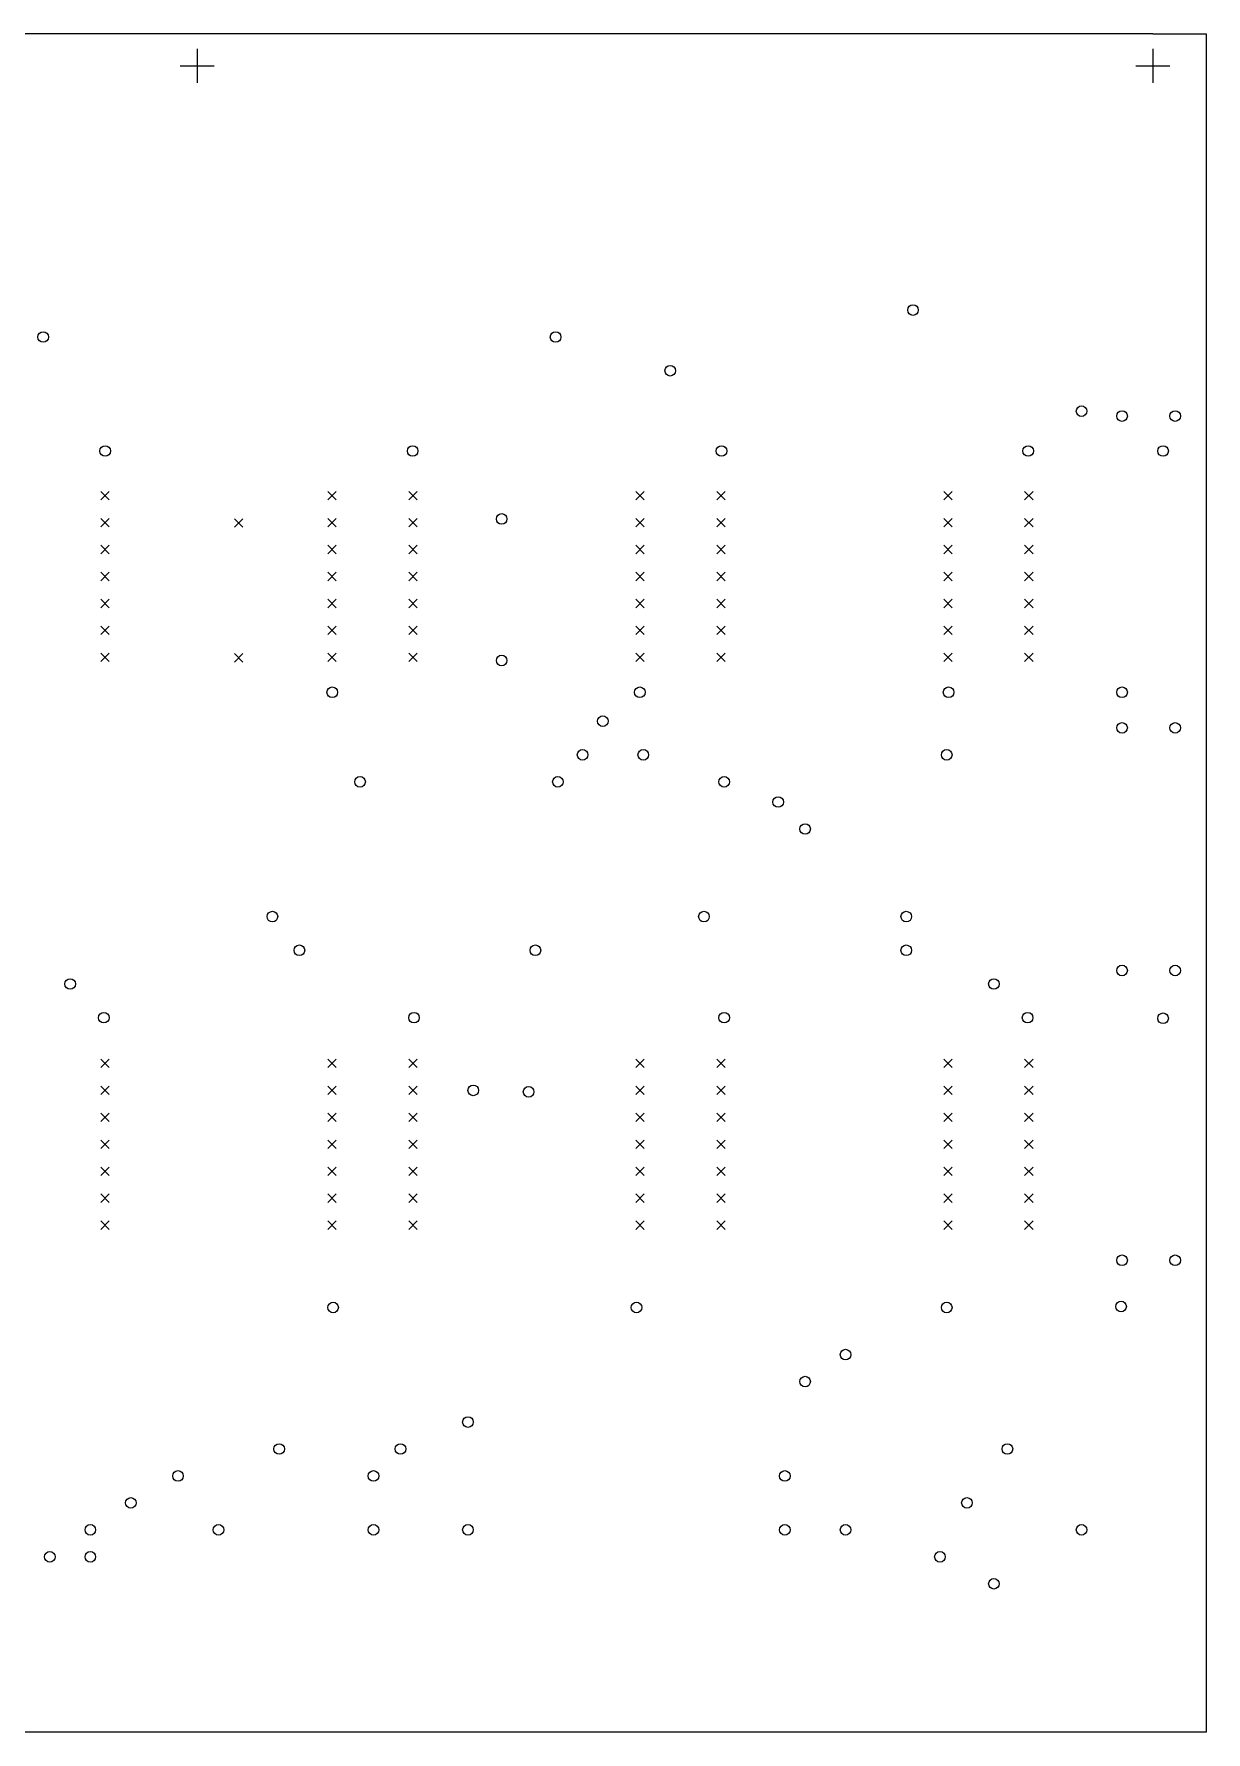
# Model space of a CAD drawing. Extents: x 1.84 to 10.63, y -10.63 to -3.54.
# Drawn here: x 6.28 to 10.63, y -9.84 to -3.54 of the extents above; entities that cross this region are included whole.
import ezdxf

# ---------------------------------------------------------------- set-up
doc = ezdxf.new("R2010")
doc.units = 0
doc.header["$MEASUREMENT"] = 0
doc.layers.add('BLACK', color=7, linetype='CONTINUOUS')

msp = doc.modelspace()

# ---------------------------------------------------------------- linework, layer by layer
at = {"layer": 'BLACK', "linetype": 'CONTINUOUS'}
for p, q in [((10.4331, -3.54331), (1.9685, -3.54331)), ((10.4331, -3.54331), (10.6299, -3.54331)), ((10.6299, -3.54331), (10.6299, -9.84252)), ((6.88976, -3.59843), (6.88976, -3.72441)), ((10.4331, -3.59843), (10.4331, -3.72441)), ((6.82677, -3.66142), (6.95276, -3.66142)), ((10.3701, -3.66142), (10.4961, -3.66142)), ((6.53228, -5.24016), (6.56378, -5.27165)), ((6.56378, -5.24016), (6.53228, -5.27165)), ((7.37402, -5.24016), (7.40551, -5.27165)), ((7.40551, -5.24016), (7.37402, -5.27165)), ((7.67402, -5.24016), (7.70551, -5.27165)), ((7.70551, -5.24016), (7.67402, -5.27165)), ((8.51575, -5.24016), (8.54724, -5.27165)), ((8.54724, -5.24016), (8.51575, -5.27165)), ((8.81575, -5.24016), (8.84724, -5.27165)), ((8.84724, -5.24016), (8.81575, -5.27165)), ((9.65748, -5.24016), (9.68898, -5.27165)), ((9.68898, -5.24016), (9.65748, -5.27165)), ((9.95748, -5.24016), (9.98898, -5.27165)), ((9.98898, -5.24016), (9.95748, -5.27165)), ((6.53228, -5.34016), (6.56378, -5.37165)), ((6.56378, -5.34016), (6.53228, -5.37165)), ((7.02776, -5.34177), (7.05925, -5.37327)), ((7.05925, -5.34177), (7.02776, -5.37327)), ((7.37402, -5.34016), (7.40551, -5.37165)), ((7.40551, -5.34016), (7.37402, -5.37165)), ((7.67402, -5.34016), (7.70551, -5.37165)), ((7.70551, -5.34016), (7.67402, -5.37165)), ((8.51575, -5.34016), (8.54724, -5.37165)), ((8.54724, -5.34016), (8.51575, -5.37165)), ((8.81575, -5.34016), (8.84724, -5.37165)), ((8.84724, -5.34016), (8.81575, -5.37165)), ((9.65748, -5.34016), (9.68898, -5.37165)), ((9.68898, -5.34016), (9.65748, -5.37165)), ((9.95748, -5.34016), (9.98898, -5.37165)), ((9.98898, -5.34016), (9.95748, -5.37165)), ((6.53228, -5.44016), (6.56378, -5.47165)), ((6.56378, -5.44016), (6.53228, -5.47165)), ((7.37402, -5.44016), (7.40551, -5.47165)), ((7.40551, -5.44016), (7.37402, -5.47165)), ((7.67402, -5.44016), (7.70551, -5.47165)), ((7.70551, -5.44016), (7.67402, -5.47165)), ((8.51575, -5.44016), (8.54724, -5.47165)), ((8.54724, -5.44016), (8.51575, -5.47165)), ((8.81575, -5.44016), (8.84724, -5.47165)), ((8.84724, -5.44016), (8.81575, -5.47165)), ((9.65748, -5.44016), (9.68898, -5.47165)), ((9.68898, -5.44016), (9.65748, -5.47165)), ((9.95748, -5.44016), (9.98898, -5.47165)), ((9.98898, -5.44016), (9.95748, -5.47165)), ((6.53228, -5.54016), (6.56378, -5.57165)), ((6.56378, -5.54016), (6.53228, -5.57165)), ((7.37402, -5.54016), (7.40551, -5.57165)), ((7.40551, -5.54016), (7.37402, -5.57165)), ((7.67402, -5.54016), (7.70551, -5.57165)), ((7.70551, -5.54016), (7.67402, -5.57165)), ((8.51575, -5.54016), (8.54724, -5.57165)), ((8.54724, -5.54016), (8.51575, -5.57165)), ((8.81575, -5.54016), (8.84724, -5.57165)), ((8.84724, -5.54016), (8.81575, -5.57165)), ((9.65748, -5.54016), (9.68898, -5.57165)), ((9.68898, -5.54016), (9.65748, -5.57165)), ((9.95748, -5.54016), (9.98898, -5.57165)), ((9.98898, -5.54016), (9.95748, -5.57165)), ((6.53228, -5.64016), (6.56378, -5.67165)), ((6.56378, -5.64016), (6.53228, -5.67165)), ((7.37402, -5.64016), (7.40551, -5.67165)), ((7.40551, -5.64016), (7.37402, -5.67165)), ((7.67402, -5.64016), (7.70551, -5.67165)), ((7.70551, -5.64016), (7.67402, -5.67165)), ((8.51575, -5.64016), (8.54724, -5.67165)), ((8.54724, -5.64016), (8.51575, -5.67165)), ((8.81575, -5.64016), (8.84724, -5.67165)), ((8.84724, -5.64016), (8.81575, -5.67165)), ((9.65748, -5.64016), (9.68898, -5.67165)), ((9.68898, -5.64016), (9.65748, -5.67165)), ((9.95748, -5.64016), (9.98898, -5.67165)), ((9.98898, -5.64016), (9.95748, -5.67165)), ((6.53228, -5.74016), (6.56378, -5.77165)), ((6.56378, -5.74016), (6.53228, -5.77165)), ((7.37402, -5.74016), (7.40551, -5.77165)), ((7.40551, -5.74016), (7.37402, -5.77165)), ((7.67402, -5.74016), (7.70551, -5.77165)), ((7.70551, -5.74016), (7.67402, -5.77165)), ((8.51575, -5.74016), (8.54724, -5.77165)), ((8.54724, -5.74016), (8.51575, -5.77165)), ((8.81575, -5.74016), (8.84724, -5.77165)), ((8.84724, -5.74016), (8.81575, -5.77165)), ((9.65748, -5.74016), (9.68898, -5.77165)), ((9.68898, -5.74016), (9.65748, -5.77165)), ((9.95748, -5.74016), (9.98898, -5.77165)), ((9.98898, -5.74016), (9.95748, -5.77165)), ((6.53228, -5.84016), (6.56378, -5.87165)), ((6.56378, -5.84016), (6.53228, -5.87165)), ((7.02776, -5.84177), (7.05925, -5.87327)), ((7.05925, -5.84177), (7.02776, -5.87327)), ((7.37402, -5.84016), (7.40551, -5.87165)), ((7.40551, -5.84016), (7.37402, -5.87165)), ((7.67402, -5.84016), (7.70551, -5.87165)), ((7.70551, -5.84016), (7.67402, -5.87165)), ((8.51575, -5.84016), (8.54724, -5.87165)), ((8.54724, -5.84016), (8.51575, -5.87165)), ((8.81575, -5.84016), (8.84724, -5.87165)), ((8.84724, -5.84016), (8.81575, -5.87165)), ((9.65748, -5.84016), (9.68898, -5.87165)), ((9.68898, -5.84016), (9.65748, -5.87165)), ((9.95748, -5.84016), (9.98898, -5.87165)), ((9.98898, -5.84016), (9.95748, -5.87165)), ((6.53228, -7.34646), (6.56378, -7.37795)), ((6.56378, -7.34646), (6.53228, -7.37795)), ((7.37402, -7.34646), (7.40551, -7.37795)), ((7.40551, -7.34646), (7.37402, -7.37795)), ((7.67402, -7.34646), (7.70551, -7.37795)), ((7.70551, -7.34646), (7.67402, -7.37795)), ((8.51575, -7.34646), (8.54724, -7.37795)), ((8.54724, -7.34646), (8.51575, -7.37795)), ((8.81575, -7.34646), (8.84724, -7.37795)), ((8.84724, -7.34646), (8.81575, -7.37795)), ((9.65748, -7.34646), (9.68898, -7.37795)), ((9.68898, -7.34646), (9.65748, -7.37795)), ((9.95748, -7.34646), (9.98898, -7.37795)), ((9.98898, -7.34646), (9.95748, -7.37795)), ((6.53228, -7.44646), (6.56378, -7.47795)), ((6.56378, -7.44646), (6.53228, -7.47795)), ((7.37402, -7.44646), (7.40551, -7.47795)), ((7.40551, -7.44646), (7.37402, -7.47795)), ((7.67402, -7.44646), (7.70551, -7.47795)), ((7.70551, -7.44646), (7.67402, -7.47795)), ((8.51575, -7.44646), (8.54724, -7.47795)), ((8.54724, -7.44646), (8.51575, -7.47795)), ((8.81575, -7.44646), (8.84724, -7.47795)), ((8.84724, -7.44646), (8.81575, -7.47795)), ((9.65748, -7.44646), (9.68898, -7.47795)), ((9.68898, -7.44646), (9.65748, -7.47795)), ((9.95748, -7.44646), (9.98898, -7.47795)), ((9.98898, -7.44646), (9.95748, -7.47795)), ((6.53228, -7.54646), (6.56378, -7.57795)), ((6.56378, -7.54646), (6.53228, -7.57795)), ((7.37402, -7.54646), (7.40551, -7.57795)), ((7.40551, -7.54646), (7.37402, -7.57795)), ((7.67402, -7.54646), (7.70551, -7.57795)), ((7.70551, -7.54646), (7.67402, -7.57795)), ((8.51575, -7.54646), (8.54724, -7.57795)), ((8.54724, -7.54646), (8.51575, -7.57795)), ((8.81575, -7.54646), (8.84724, -7.57795)), ((8.84724, -7.54646), (8.81575, -7.57795)), ((9.65748, -7.54646), (9.68898, -7.57795)), ((9.68898, -7.54646), (9.65748, -7.57795)), ((9.95748, -7.54646), (9.98898, -7.57795)), ((9.98898, -7.54646), (9.95748, -7.57795)), ((6.53228, -7.64646), (6.56378, -7.67795)), ((6.56378, -7.64646), (6.53228, -7.67795)), ((7.37402, -7.64646), (7.40551, -7.67795)), ((7.40551, -7.64646), (7.37402, -7.67795)), ((7.67402, -7.64646), (7.70551, -7.67795)), ((7.70551, -7.64646), (7.67402, -7.67795)), ((8.51575, -7.64646), (8.54724, -7.67795)), ((8.54724, -7.64646), (8.51575, -7.67795)), ((8.81575, -7.64646), (8.84724, -7.67795)), ((8.84724, -7.64646), (8.81575, -7.67795)), ((9.65748, -7.64646), (9.68898, -7.67795)), ((9.68898, -7.64646), (9.65748, -7.67795)), ((9.95748, -7.64646), (9.98898, -7.67795)), ((9.98898, -7.64646), (9.95748, -7.67795)), ((6.53228, -7.74646), (6.56378, -7.77795)), ((6.56378, -7.74646), (6.53228, -7.77795)), ((7.37402, -7.74646), (7.40551, -7.77795)), ((7.40551, -7.74646), (7.37402, -7.77795)), ((7.67402, -7.74646), (7.70551, -7.77795)), ((7.70551, -7.74646), (7.67402, -7.77795)), ((8.51575, -7.74646), (8.54724, -7.77795)), ((8.54724, -7.74646), (8.51575, -7.77795)), ((8.81575, -7.74646), (8.84724, -7.77795)), ((8.84724, -7.74646), (8.81575, -7.77795)), ((9.65748, -7.74646), (9.68898, -7.77795)), ((9.68898, -7.74646), (9.65748, -7.77795)), ((9.95748, -7.74646), (9.98898, -7.77795)), ((9.98898, -7.74646), (9.95748, -7.77795)), ((6.53228, -7.84646), (6.56378, -7.87795)), ((6.56378, -7.84646), (6.53228, -7.87795)), ((7.37402, -7.84646), (7.40551, -7.87795)), ((7.40551, -7.84646), (7.37402, -7.87795)), ((7.67402, -7.84646), (7.70551, -7.87795)), ((7.70551, -7.84646), (7.67402, -7.87795)), ((8.51575, -7.84646), (8.54724, -7.87795)), ((8.54724, -7.84646), (8.51575, -7.87795)), ((8.81575, -7.84646), (8.84724, -7.87795)), ((8.84724, -7.84646), (8.81575, -7.87795)), ((9.65748, -7.84646), (9.68898, -7.87795)), ((9.68898, -7.84646), (9.65748, -7.87795)), ((9.95748, -7.84646), (9.98898, -7.87795)), ((9.98898, -7.84646), (9.95748, -7.87795)), ((6.53228, -7.94646), (6.56378, -7.97795)), ((6.56378, -7.94646), (6.53228, -7.97795)), ((7.37402, -7.94646), (7.40551, -7.97795)), ((7.40551, -7.94646), (7.37402, -7.97795)), ((7.67402, -7.94646), (7.70551, -7.97795)), ((7.70551, -7.94646), (7.67402, -7.97795)), ((8.51575, -7.94646), (8.54724, -7.97795)), ((8.54724, -7.94646), (8.51575, -7.97795)), ((8.81575, -7.94646), (8.84724, -7.97795)), ((8.84724, -7.94646), (8.81575, -7.97795)), ((9.65748, -7.94646), (9.68898, -7.97795)), ((9.68898, -7.94646), (9.65748, -7.97795)), ((9.95748, -7.94646), (9.98898, -7.97795)), ((9.98898, -7.94646), (9.95748, -7.97795)), ((10.6299, -9.84252), (5.47638, -9.84252))]:
    msp.add_line(p, q, dxfattribs=at)
at = {"layer": 'BLACK'}
for centre in [(9.5435, -4.56752), (6.3185, -4.66752), (8.2185, -4.66752), (8.6435, -4.79252), (10.1685, -4.94252), (10.3185, -4.96063), (10.5154, -4.96063), (6.5485, -5.0903), (7.6885, -5.0903), (8.8335, -5.0903), (9.97072, -5.0903), (10.4707, -5.0903), (8.0185, -5.34252), (8.0185, -5.86752), (7.39059, -5.98543), (8.53059, -5.98543), (9.67559, -5.98543), (10.3185, -5.98543), (8.3935, -6.09252), (10.3185, -6.11752), (10.5154, -6.11752), (8.3185, -6.21752), (8.5435, -6.21752), (9.6685, -6.21752), (7.4935, -6.31752), (8.22697, -6.31752), (8.8435, -6.31752), (9.0435, -6.39252), (9.1435, -6.49252), (7.1685, -6.81752), (8.7685, -6.81752), (9.5185, -6.81752), (7.2685, -6.94252), (8.1435, -6.94252), (9.5185, -6.94252), (6.4185, -7.06752), (9.8435, -7.06752), (10.3185, -7.01752), (10.5154, -7.01752), (6.5435, -7.19252), (7.6935, -7.19252), (8.8435, -7.19252), (9.9685, -7.19252), (10.4707, -7.19474), (7.91319, -7.4622), (8.1185, -7.46752), (10.3185, -8.09252), (10.5154, -8.09252), (7.3935, -8.26752), (8.5185, -8.26752), (9.6685, -8.26752), (10.315, -8.26398), (9.2935, -8.44252), (9.1435, -8.54252), (7.8935, -8.69252), (7.1935, -8.79252), (7.6435, -8.79252), (9.8935, -8.79252), (6.8185, -8.89252), (7.5435, -8.89252), (9.0685, -8.89252), (6.6435, -8.99252), (9.7435, -8.99252), (6.4935, -9.09252), (6.9685, -9.09252), (7.5435, -9.09252), (7.8935, -9.09252), (9.0685, -9.09252), (9.2935, -9.09252), (10.1685, -9.09252), (6.3435, -9.19252), (6.4935, -9.19252), (9.6435, -9.19252), (9.8435, -9.29252)]:
    msp.add_circle(centre, 0.01969, dxfattribs=at)

doc.saveas('drawing.dxf')
